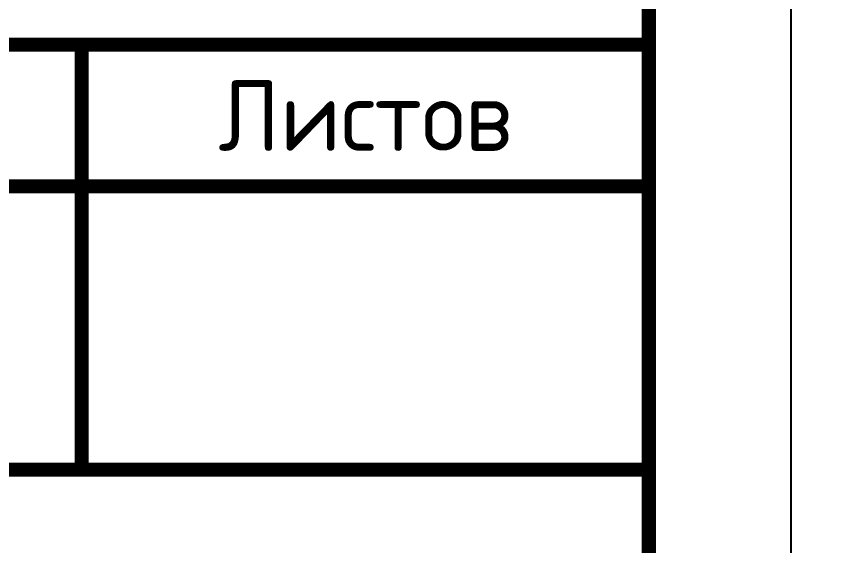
# Model space of a CAD drawing. Header units: metres. Extents: x 1563 to 4966, y -517 to 1463.
# Drawn here: x 2596.74 to 2625.62, y 840.07 to 858.75 of the extents above; entities that cross this region are included whole.
import ezdxf
from ezdxf.enums import TextEntityAlignment as Align

# ---------------------------------------------------------------- set-up
doc = ezdxf.new("R2018")
doc.units = ezdxf.units.M
doc.layers.add('Форматы', color=7, linetype='Continuous')
doc.styles.get("Standard").update_dxf_attribs({"font": 'GOST Common.ttf'})

# ---------------------------------------------------------------- blocks, each defined once
blk = doc.blocks.new('*U319')
blk.add_lwpolyline([(0, 0), (420, 0), (420, -297), (0, -297)], close=True)
at = {"const_width": 0.5}
blk.add_lwpolyline([(20, -5), (415, -5), (415, -292), (20, -292)], close=True, dxfattribs=at)
for points in [[(230, -262), (415, -262)], [(395, -262), (395, -277)], [(365, -267), (415, -267)], [(295, -277), (415, -277)]]:
    blk.add_lwpolyline(points, dxfattribs=at)
blk.add_text('Листов', height=2.5).set_placement((405, -264.5), align=Align.MIDDLE_CENTER)
blk.add_attdef('РАЗРАБОТАЛ', text='', height=2.5).set_placement((250.501, -264.224), align=Align.MIDDLE_LEFT)
at = {"flags": 8}
for tag, height, p in [('ДАТА', 2.5, (290.074, -264.402)), ('ЛИСТ', 3, (386.388, -271.915)), ('ЛИСТОВ', 3, (403.888, -271.915)), ('ФОРМАТ', 3, (380.972, -294.745))]:
    blk.add_attdef(tag, text='', height=height, dxfattribs=at).set_placement(p, align=Align.MIDDLE_CENTER)
blk.add_attdef('ПРОВЕРИЛ', (250.749, -270.729), '', height=2.5)
at = {"lineweight": 30, "flags": 104}
for tag, p in [('ТЕПЛОВЫЕ_СЕТИ', (330, -269.5)), ('ИМЯ_ЧЕРТЕЖА', (330, -284.5))]:
    blk.add_attdef(tag, text='', height=3, dxfattribs=at).set_placement(p, align=Align.MIDDLE_CENTER)

msp = doc.modelspace()

# ---------------------------------------------------------------- block references
at = {"layer": 'Форматы'}
ref = msp.add_blockref('*U319', (2204.0412, 1119.7546), dxfattribs=at)
lines = msp.add_mtext('Архитектурно-строительные решения', dxfattribs={"layer": '0', "insert": (2534.0412, 850.2546), "char_height": 70, "attachment_point": 1})
ref.add_attrib('ТЕПЛОВЫЕ_СЕТИ', '', (2534.0412, 850.2546), dxfattribs={"flags": 104}).embed_mtext(lines)

doc.saveas('drawing.dxf')
